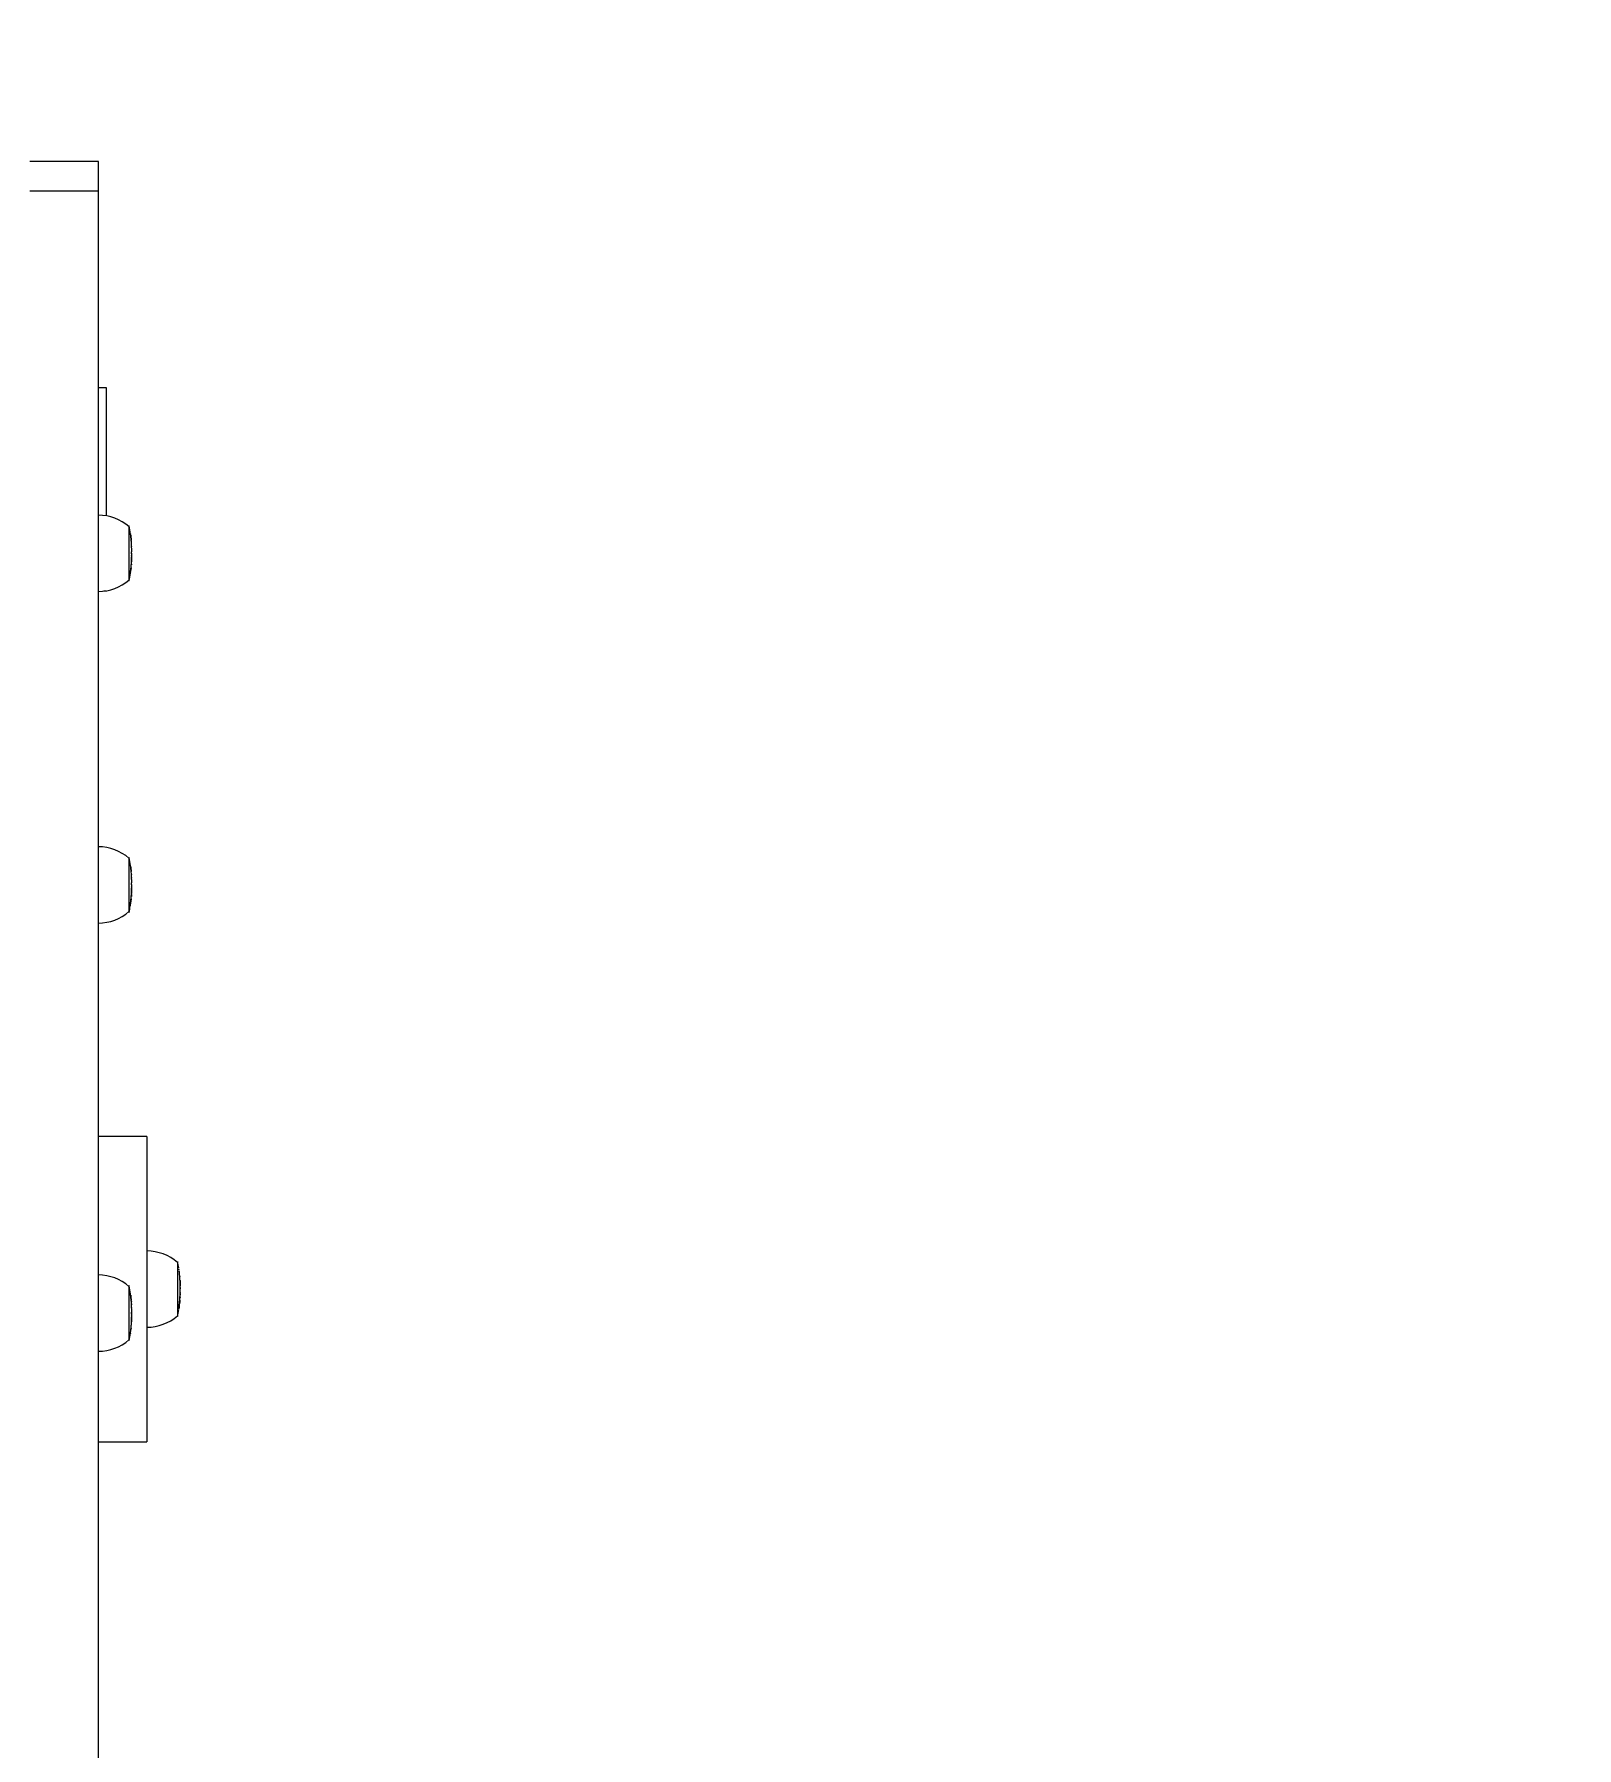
# Model space of a CAD drawing. Header units: millimetres. Extents: x -8422 to 28150, y -6982 to 5510.
# Drawn here: x 17675 to 18281, y 2162 to 2835 of the extents above; entities that cross this region are included whole.
import ezdxf

# ---------------------------------------------------------------- set-up
doc = ezdxf.new("R2010")
doc.units = ezdxf.units.MM
for name, color, linetype in [('DIKOM_ОБЪЕКТ', 7, 'Continuous'), ('DIKOM_РАЗМЕР_ЗОНА', 7, 'Continuous'), ('DIKOM_РАЗМЕР_ОБЪЕКТА', 7, 'Continuous')]:
    doc.layers.add(name, color=color, linetype=linetype)
doc.styles.add('style1', font='arial.ttf', dxfattribs={"width": 0.8})
doc.dimstyles.new('1-50', dxfattribs={"dimtxt": 300, "dimasz": 200, "dimexe": 100, "dimexo": 0, "dimgap": 100, "dimtad": 1, "dimdec": 0, "dimtxsty": 'style1', "dimcen": 0, "dimclrd": 7, "dimclre": 7, "dimadec": 1, "dimazin": 2, "dimtfac": 1, "dimtdec": 0, "dimtmove": 1, "dimatfit": 3, "dimfxl": 0, "dimlwd": 25, "dimlwe": 18, "dimarcsym": 0})

# ---------------------------------------------------------------- blocks, each defined once
blk = doc.blocks.new('*D15')
at = {"layer": 'Defpoints', "color": 0, "transparency": 16777216}
for p in [(19380.28, 3651.45), (27070.13, 3651.45), (15204.41, -3115.19)]:
    blk.add_point(p, dxfattribs=at)
at = {"layer": 'DIKOM_РАЗМЕР_ОБЪЕКТА', "color": 7, "lineweight": 18, "transparency": 16777216}
for p, q in [((19380.28, 3651.45), (27170.13, 3651.45)), ((15204.41, -3115.19), (27170.13, -3115.19))]:
    blk.add_line(p, q, dxfattribs=at)
at = {"layer": 'DIKOM_РАЗМЕР_ОБЪЕКТА', "color": 7, "lineweight": 25, "transparency": 16777216}
blk.add_line((27070.13, -2915.19), (27070.13, 3451.45), dxfattribs=at)
at = {"layer": 'DIKOM_РАЗМЕР_ОБЪЕКТА', "color": 7, "transparency": 16777216}
for points in [[(27036.8, 3451.45), (27103.47, 3451.45), (27070.13, 3651.45)], [(27036.8, -2915.19), (27103.47, -2915.19), (27070.13, -3115.19)]]:
    blk.add_solid(points, dxfattribs=at)
at = {"layer": 'DIKOM_РАЗМЕР_ОБЪЕКТА', "color": 0, "transparency": 16777216, "insert": (26816.96, -135.25), "char_height": 300, "attachment_point": 5, "rotation": 90, "style": 'style1'}
blk.add_mtext('6750', dxfattribs=at)
blk = doc.blocks.new('*D14')
at = {"layer": 'Defpoints', "color": 0, "transparency": 16777216}
for p in [(20684.73, 5148.63), (28049.7, 5148.63), (14575.76, -5055.5)]:
    blk.add_point(p, dxfattribs=at)
at = {"layer": 'DIKOM_РАЗМЕР_ЗОНА', "color": 7, "lineweight": 18, "transparency": 16777216}
for p, q in [((20684.73, 5148.63), (28149.7, 5148.63)), ((14575.76, -5055.5), (28149.7, -5055.5))]:
    blk.add_line(p, q, dxfattribs=at)
at = {"layer": 'DIKOM_РАЗМЕР_ЗОНА', "color": 7, "lineweight": 25, "transparency": 16777216}
blk.add_line((28049.7, -4855.5), (28049.7, 4948.63), dxfattribs=at)
at = {"layer": 'DIKOM_РАЗМЕР_ЗОНА', "color": 7, "transparency": 16777216}
for points in [[(28016.36, 4948.63), (28083.03, 4948.63), (28049.7, 5148.63)], [(28016.36, -4855.5), (28083.03, -4855.5), (28049.7, -5055.5)]]:
    blk.add_solid(points, dxfattribs=at)
at = {"layer": 'DIKOM_РАЗМЕР_ЗОНА', "color": 0, "transparency": 16777216, "insert": (27796.52, -63.59), "char_height": 300, "attachment_point": 5, "rotation": 90, "style": 'style1'}
blk.add_mtext('10200', dxfattribs=at)

msp = doc.modelspace()

# ---------------------------------------------------------------- linework, layer by layer
at = {"layer": 'DIKOM_ОБЪЕКТ', "color": 7, "linetype": 'Continuous', "lineweight": 15}
for p, q in [((17700.42, 2785.33), (17673.42, 2785.33)), ((17700.42, 2773.8), (17700.42, 2785.33)), ((17673.42, 2773.8), (17700.42, 2773.8)), ((17700.42, 1662.9), (17700.42, 2773.8)), ((17700.42, 2696.55), (17703.42, 2696.55)), ((17703.42, 2696.55), (17703.42, 2646.14)), ((17712.42, 2642.21), (17712.42, 2632.28)), ((17713.01, 2639.02), (17713.03, 2638.94)), ((17713.04, 2638.88), (17713.03, 2638.86)), ((17713.08, 2638.54), (17713.09, 2638.54)), ((17713.38, 2635.44), (17713.4, 2635.34)), ((17713.42, 2634.88), (17713.41, 2634.99)), ((17713.44, 2634.17), (17713.46, 2634.06)), ((17712.42, 2632.28), (17712.42, 2620.61)), ((17713.47, 2631.87), (17713.47, 2632.03)), ((17713.47, 2631.38), (17713.47, 2631.26)), ((17713.47, 2630.51), (17713.47, 2630.4)), ((17713.48, 2632.03), (17713.48, 2632.88)), ((17713.48, 2632.86), (17713.48, 2632.87)), ((17713.48, 2631.38), (17713.48, 2631.49)), ((17713.48, 2630.56), (17713.48, 2631.38)), ((17713.48, 2630.49), (17713.48, 2630.56)), ((17713.48, 2629.93), (17713.48, 2630.24)), ((17713.07, 2624.28), (17713.17, 2625.21)), ((17713.19, 2625.13), (17713.13, 2624.66)), ((17713.22, 2625.67), (17713.29, 2626.17)), ((17713.25, 2625.76), (17713.23, 2625.49)), ((17703.42, 2616.55), (17702.58, 2616.55)), ((17703.42, 2616.67), (17703.42, 2616.55)), ((17712.42, 2511.89), (17712.42, 2503.14)), ((17713.09, 2508.24), (17713.09, 2508.24)), ((17713.38, 2505.24), (17713.39, 2505.08)), ((17712.42, 2503.14), (17712.42, 2490.29)), ((17713.42, 2504.61), (17713.41, 2504.8)), ((17713.44, 2503.99), (17713.45, 2503.78)), ((17713.47, 2501.73), (17713.47, 2501.87)), ((17713.47, 2501.22), (17713.47, 2501.13)), ((17713.48, 2501.89), (17713.48, 2502.56)), ((17713.48, 2500.37), (17713.48, 2501.22)), ((17713.48, 2500.05), (17713.48, 2500.37)), ((17713.48, 2499.61), (17713.48, 2500.03)), ((17713.04, 2493.62), (17713.05, 2493.63)), ((17713.05, 2493.63), (17713.17, 2495.16)), ((17713.19, 2494.97), (17713.05, 2493.68)), ((17713.22, 2495.61), (17713.31, 2495.96)), ((17713.26, 2495.56), (17713.23, 2495.33)), ((17713.43, 2497.73), (17713.43, 2497.71)), ((17719.47, 2402.24), (17700.42, 2402.24)), ((17719.47, 2402.24), (17719.47, 2282.24)), ((17731.47, 2353.04), (17731.47, 2331.44)), ((17712.42, 2343.6), (17712.42, 2331.68)), ((17732.33, 2347.68), (17732.32, 2347.74)), ((17732.36, 2347.34), (17732.37, 2347.33)), ((17732.37, 2347.33), (17732.37, 2347.31)), ((17732.37, 2347.31), (17732.37, 2347.19)), ((17732.4, 2346.8), (17732.39, 2346.99)), ((17732.52, 2343.56), (17732.52, 2343.71)), ((17732.52, 2343.31), (17732.52, 2343.56)), ((17713.07, 2339.69), (17713.09, 2339.69)), ((17713.32, 2337.84), (17713.31, 2337.92)), ((17713.32, 2337.83), (17713.32, 2337.84)), ((17732.4, 2337.85), (17732.41, 2337.79)), ((17732.52, 2342.36), (17732.52, 2343.31)), ((17732.52, 2342.9), (17732.52, 2342.36)), ((17732.52, 2342.04), (17732.52, 2342.36)), ((17732.52, 2340.79), (17732.52, 2341.39)), ((17732.52, 2340.9), (17732.52, 2340.72)), ((17732.52, 2340.76), (17732.52, 2340.79)), ((17732.52, 2340.14), (17732.52, 2340.01)), ((17712.42, 2331.68), (17712.42, 2322)), ((17713.47, 2335), (17713.47, 2334.94)), ((17713.48, 2334.4), (17713.47, 2334.93)), ((17713.47, 2332.96), (17713.47, 2333.2)), ((17713.47, 2332.51), (17713.47, 2332.35)), ((17713.48, 2334.24), (17713.48, 2334.4)), ((17713.48, 2333.21), (17713.48, 2334.26)), ((17713.48, 2332.51), (17713.48, 2333.18)), ((17713.48, 2331.74), (17713.48, 2332.51)), ((17713.48, 2331.49), (17713.48, 2331.74)), ((17713.48, 2331.32), (17713.48, 2331.49)), ((17732.13, 2335.06), (17732.06, 2334.55)), ((17732.1, 2335.7), (17732.13, 2335.7)), ((17712.98, 2324.95), (17712.97, 2324.86)), ((17713.03, 2325.31), (17713.05, 2325.4)), ((17713.13, 2326.09), (17713.17, 2326.31)), ((17713.22, 2326.77), (17713.25, 2327.22)), ((17713.33, 2327.87), (17713.31, 2327.75)), ((17713.33, 2327.96), (17713.33, 2327.91)), ((17713.35, 2328.21), (17713.36, 2328.33)), ((17700.42, 2282.24), (17719.47, 2282.24))]:
    msp.add_line(p, q, dxfattribs=at)
at = {"layer": 'DIKOM_ОБЪЕКТ', "color": 7, "linetype": 'Continuous', "lineweight": 15, "flags": 128}
msp.add_lwpolyline([(17713.32, 2495.96), (17713.32, 2495.97), (17713.32, 2495.99), (17713.32, 2496.01), (17713.32, 2496.03), (17713.32, 2496.04), (17713.32, 2496.06), (17713.33, 2496.08), (17713.33, 2496.1)], dxfattribs=at)
at = {"layer": 'DIKOM_ОБЪЕКТ', "color": 7, "linetype": 'Continuous', "lineweight": 15}
for centre, radius, start, end in [((17700.26, 2627.73), 18.68, 49.37884, 89.50907), ((17671.64, 2632.88), 41.84, 8.33127, 12.87962), ((17671.64, 2632.88), 41.84, 5.03315, 7.70001), ((17671.64, 2632.88), 41.84, 3.36449, 4.43275), ((17671.64, 2632.88), 41.84, 1.61341, 2.73855), ((17671.64, 2632.88), 41.84, 0, 0.98883), ((17671.64, 2629.93), 41.84, 354.84443, 355.28386), ((17671.64, 2629.93), 41.84, 355.91063, 356.75521), ((17671.64, 2629.93), 41.84, 357.38329, 0), ((17700.26, 2635.08), 18.68, 270.49093, 310.62116), ((17671.64, 2629.93), 41.84, 347.12038, 351.25293), ((17671.64, 2629.93), 41.84, 351.88531, 352.23814), ((17671.64, 2629.93), 41.84, 352.76306, 354.28021), ((17700.26, 2497.41), 18.68, 49.37884, 89.50907), ((17671.64, 2502.56), 41.84, 8.48934, 12.87962), ((17671.64, 2502.56), 41.84, 5.79908, 6.27208), ((17671.64, 2502.56), 41.84, 3.44658, 4.76616), ((17671.64, 2502.56), 41.84, 1.66872, 2.81106), ((17671.64, 2499.61), 41.84, 357.39256, 0), ((17671.64, 2502.56), 41.84, 0, 1.03456), ((17671.64, 2499.61), 41.84, 347.12038, 350.7075), ((17671.64, 2499.61), 41.84, 350.7075, 351.08798), ((17671.64, 2499.61), 41.84, 352.23806, 354.44052), ((17671.64, 2499.61), 41.84, 355.81715, 356.77049), ((17700.26, 2504.76), 18.68, 270.49093, 310.62116), ((17719.31, 2338.56), 18.68, 49.37884, 89.50907), ((17690.69, 2343.71), 41.84, 9.485, 12.87962), ((17700.26, 2329.12), 18.68, 49.37884, 89.50907), ((17671.64, 2334.27), 41.84, 8.35335, 12.87962), ((17690.69, 2343.71), 41.84, 5.52931, 7.60108), ((17690.69, 2343.71), 41.84, 3.1932, 4.23298), ((17690.69, 2343.71), 41.84, 0, 2.59886), ((17671.64, 2334.27), 41.84, 5.00989, 7.72075), ((17671.64, 2334.27), 41.84, 3.37582, 4.34486), ((17690.69, 2340.76), 41.84, 355.01271, 356.51084), ((17690.69, 2340.76), 41.84, 357.15022, 358.29978), ((17671.64, 2334.27), 41.84, 1.62096, 2.74852), ((17671.64, 2331.32), 41.84, 357.43327, 359.00414), ((17719.31, 2345.92), 18.68, 270.49093, 310.62116), ((17690.69, 2340.76), 41.84, 347.12038, 350.94069), ((17671.64, 2331.32), 41.84, 347.12038, 351.22987), ((17671.64, 2331.32), 41.84, 351.86365, 352.81478), ((17671.64, 2331.32), 41.84, 353.321, 353.77098), ((17671.64, 2331.32), 41.84, 354.37794, 355.26967), ((17671.64, 2331.32), 41.84, 355.89735, 356.84353), ((17700.26, 2336.47), 18.68, 270.49093, 310.62116)]:
    msp.add_arc(centre, radius, start, end, dxfattribs=at)
for points, knots in [([(17713.18, 2637.76), (17713.15, 2637.97), (17713.1, 2638.39), (17713.04, 2638.81), (17713.01, 2639.02)], [0, 0, 0, 0, 0.489407, 1, 1, 1, 1]), ([(17713.09, 2638.54), (17713.1, 2638.41), (17713.14, 2638.15), (17713.17, 2637.9), (17713.18, 2637.77)], [0, 0, 0, 0, 0.510179, 1, 1, 1, 1]), ([(17713.18, 2637.77), (17713.2, 2637.61), (17713.23, 2637.36), (17713.27, 2637.02), (17713.29, 2636.75), (17713.32, 2636.53), (17713.32, 2636.48), (17713.32, 2636.45)], [0, 0, 0, 0, 0.23439, 0.380727, 0.527323, 0.717614, 1, 1, 1, 1]), ([(17713.35, 2636.11), (17713.35, 2636.14), (17713.34, 2636.19), (17713.32, 2636.44), (17713.29, 2636.76), (17713.24, 2637.22), (17713.2, 2637.56), (17713.18, 2637.76)], [0, 0, 0, 0, 0.178379, 0.37489, 0.536377, 0.734426, 1, 1, 1, 1]), ([(17713.41, 2634.99), (17713.4, 2635.07), (17713.4, 2635.22), (17713.39, 2635.37), (17713.38, 2635.44)], [0, 0, 0, 0, 0.524396, 1, 1, 1, 1]), ([(17713.46, 2633.72), (17713.45, 2633.8), (17713.45, 2633.95), (17713.45, 2634.1), (17713.44, 2634.17)], [0, 0, 0, 0, 0.516012, 1, 1, 1, 1]), ([(17713.47, 2633.62), (17713.47, 2633.64), (17713.47, 2633.67), (17713.46, 2633.7), (17713.46, 2633.72)], [0, 0, 0, 0, 0.502027, 1, 1, 1, 1]), ([(17713.31, 2626.65), (17713.32, 2626.73), (17713.33, 2626.88), (17713.34, 2627.03), (17713.35, 2627.11)], [0, 0, 0, 0, 0.477342, 1, 1, 1, 1]), ([(17713.33, 2626.49), (17713.33, 2626.5), (17713.34, 2626.56), (17713.32, 2626.61), (17713.31, 2626.65)], [0, 0, 0, 0, 0.266602, 1, 1, 1, 1]), ([(17713.35, 2627.11), (17713.36, 2627.06), (17713.38, 2626.97), (17713.35, 2626.87), (17713.34, 2626.82)], [0, 0, 0, 0, 0.500089, 1, 1, 1, 1]), ([(17713.41, 2627.55), (17713.41, 2627.6), (17713.41, 2627.68), (17713.42, 2628.09), (17713.43, 2628.56), (17713.45, 2629.01), (17713.45, 2629.28), (17713.46, 2629.37)], [0, 0, 0, 0, 0.3033, 0.504218, 0.705223, 0.898181, 1, 1, 1, 1]), ([(17713.46, 2629.34), (17713.46, 2629.16), (17713.45, 2628.86), (17713.44, 2628.47), (17713.43, 2628.2), (17713.43, 2628.05), (17713.43, 2628.02), (17713.43, 2628.01)], [0, 0, 0, 0, 0.256104, 0.437039, 0.617769, 0.843442, 1, 1, 1, 1]), ([(17713.46, 2629.37), (17713.46, 2629.6), (17713.47, 2630), (17713.48, 2630.4), (17713.47, 2630.53), (17713.47, 2630.57)], [0, 0, 0, 0, 0.490255, 0.850974, 1, 1, 1, 1]), ([(17713.47, 2630.39), (17713.47, 2630.34), (17713.48, 2630.23), (17713.47, 2629.93), (17713.47, 2629.61), (17713.46, 2629.42), (17713.46, 2629.34)], [0, 0, 0, 0, 0.289632, 0.580202, 0.84602, 1, 1, 1, 1]), ([(17713.47, 2631.26), (17713.47, 2631.35), (17713.47, 2631.46), (17713.47, 2631.66), (17713.47, 2631.77), (17713.47, 2631.87)], [0, 0, 0, 0, 0.443577, 0.500089, 1, 1, 1, 1]), ([(17712.97, 2623.75), (17712.98, 2623.84), (17713, 2623.99), (17713.02, 2624.14), (17713.03, 2624.21)], [0, 0, 0, 0, 0.563216, 1, 1, 1, 1]), ([(17712.98, 2623.57), (17712.99, 2623.59), (17713, 2623.65), (17712.98, 2623.71), (17712.97, 2623.75)], [0, 0, 0, 0, 0.227384, 1, 1, 1, 1]), ([(17713.03, 2624.21), (17713.05, 2624.17), (17713.07, 2624.11), (17713.06, 2624.05), (17713.05, 2624.03)], [0, 0, 0, 0, 0.65752, 1, 1, 1, 1]), ([(17713.17, 2625.21), (17713.17, 2625.29), (17713.19, 2625.44), (17713.21, 2625.59), (17713.22, 2625.67)], [0, 0, 0, 0, 0.501723, 1, 1, 1, 1]), ([(17713.2, 2625.37), (17713.2, 2625.33), (17713.2, 2625.27), (17713.19, 2625.19), (17713.19, 2625.15), (17713.19, 2625.13)], [0, 0, 0, 0, 0.500086, 0.749966, 1, 1, 1, 1]), ([(17713.23, 2625.49), (17713.22, 2625.47), (17713.22, 2625.44), (17713.21, 2625.4), (17713.2, 2625.38), (17713.2, 2625.38)], [0, 0, 0, 0, 0.4996, 0.749695, 1, 1, 1, 1]), ([(17713.2, 2625.38), (17713.2, 2625.37), (17713.2, 2625.37), (17713.2, 2625.37), (17713.2, 2625.37)], [0, 0, 0, 0, 0.532582, 1, 1, 1, 1]), ([(17713.18, 2507.52), (17713.15, 2507.73), (17713.1, 2508.14), (17713.04, 2508.56), (17713.01, 2508.77)], [0, 0, 0, 0, 0.489398, 1, 1, 1, 1]), ([(17713.09, 2508.24), (17713.1, 2508.12), (17713.14, 2507.86), (17713.17, 2507.61), (17713.18, 2507.49)], [0, 0, 0, 0, 0.510258, 1, 1, 1, 1]), ([(17713.33, 2506.04), (17713.33, 2506.09), (17713.32, 2506.21), (17713.29, 2506.52), (17713.24, 2506.99), (17713.2, 2507.33), (17713.18, 2507.52)], [0, 0, 0, 0, 0.149272, 0.369042, 0.638576, 1, 1, 1, 1]), ([(17713.18, 2507.49), (17713.2, 2507.34), (17713.23, 2507.08), (17713.27, 2506.74), (17713.29, 2506.5), (17713.3, 2506.4), (17713.3, 2506.37)], [0, 0, 0, 0, 0.377916, 0.613935, 0.850318, 1, 1, 1, 1]), ([(17713.41, 2504.8), (17713.4, 2504.87), (17713.4, 2505.02), (17713.39, 2505.17), (17713.38, 2505.24)], [0, 0, 0, 0, 0.524384, 1, 1, 1, 1]), ([(17713.41, 2497.28), (17713.41, 2497.36), (17713.41, 2497.49), (17713.42, 2497.95), (17713.43, 2498.45), (17713.45, 2498.91), (17713.45, 2499.18), (17713.46, 2499.27)], [0, 0, 0, 0, 0.303318, 0.504231, 0.705217, 0.898192, 1, 1, 1, 1]), ([(17713.46, 2499.19), (17713.46, 2499.01), (17713.45, 2498.71), (17713.44, 2498.3), (17713.43, 2498), (17713.43, 2497.81), (17713.43, 2497.75), (17713.43, 2497.73)], [0, 0, 0, 0, 0.256095, 0.437042, 0.617756, 0.843487, 1, 1, 1, 1]), ([(17713.46, 2503.55), (17713.45, 2503.62), (17713.45, 2503.77), (17713.45, 2503.92), (17713.44, 2503.99)], [0, 0, 0, 0, 0.515863, 1, 1, 1, 1]), ([(17713.47, 2503.31), (17713.47, 2503.35), (17713.47, 2503.43), (17713.46, 2503.51), (17713.46, 2503.55)], [0, 0, 0, 0, 0.50205, 1, 1, 1, 1]), ([(17713.46, 2499.27), (17713.46, 2499.49), (17713.47, 2499.88), (17713.48, 2500.25), (17713.47, 2500.36), (17713.47, 2500.39)], [0, 0, 0, 0, 0.490769, 0.851913, 1, 1, 1, 1]), ([(17713.47, 2500.15), (17713.47, 2500.11), (17713.48, 2500.03), (17713.47, 2499.75), (17713.47, 2499.46), (17713.46, 2499.27), (17713.46, 2499.19)], [0, 0, 0, 0, 0.289675, 0.580228, 0.84601, 1, 1, 1, 1]), ([(17713.47, 2501.13), (17713.47, 2501.21), (17713.47, 2501.31), (17713.47, 2501.52), (17713.47, 2501.63), (17713.47, 2501.73)], [0, 0, 0, 0, 0.443508, 0.500095, 1, 1, 1, 1]), ([(17712.97, 2493.73), (17712.98, 2493.81), (17713, 2493.96), (17713.02, 2494.11), (17713.03, 2494.17)], [0, 0, 0, 0, 0.56324, 1, 1, 1, 1]), ([(17712.97, 2493.13), (17712.98, 2493.22), (17713.01, 2493.42), (17712.98, 2493.62), (17712.97, 2493.73)], [0, 0, 0, 0, 0.443164, 1, 1, 1, 1]), ([(17713.03, 2494.17), (17713.05, 2494.08), (17713.07, 2493.9), (17713.05, 2493.71), (17713.04, 2493.62)], [0, 0, 0, 0, 0.500167, 1, 1, 1, 1]), ([(17713.17, 2495.16), (17713.17, 2495.24), (17713.19, 2495.39), (17713.21, 2495.54), (17713.22, 2495.61)], [0, 0, 0, 0, 0.501749, 1, 1, 1, 1]), ([(17713.2, 2495.26), (17713.2, 2495.21), (17713.2, 2495.14), (17713.19, 2495.04), (17713.19, 2495), (17713.19, 2494.97)], [0, 0, 0, 0, 0.500043, 0.750037, 1, 1, 1, 1]), ([(17713.23, 2495.33), (17713.22, 2495.32), (17713.22, 2495.3), (17713.21, 2495.28), (17713.2, 2495.27), (17713.2, 2495.27)], [0, 0, 0, 0, 0.499703, 0.749721, 1, 1, 1, 1]), ([(17713.2, 2495.27), (17713.2, 2495.27), (17713.2, 2495.27), (17713.2, 2495.26), (17713.2, 2495.26)], [0, 0, 0, 0, 0.538915, 1, 1, 1, 1]), ([(17713.31, 2496.58), (17713.32, 2496.66), (17713.33, 2496.8), (17713.34, 2496.95), (17713.35, 2497.03)], [0, 0, 0, 0, 0.477393, 1, 1, 1, 1]), ([(17713.32, 2496.1), (17713.33, 2496.16), (17713.34, 2496.33), (17713.32, 2496.49), (17713.31, 2496.58)], [0, 0, 0, 0, 0.423045, 1, 1, 1, 1]), ([(17713.35, 2497.03), (17713.36, 2496.92), (17713.38, 2496.76), (17713.36, 2496.6), (17713.36, 2496.56)], [0, 0, 0, 0, 0.702658, 1, 1, 1, 1]), ([(17713.41, 2497.35), (17713.41, 2497.3), (17713.41, 2497.2), (17713.41, 2497.25), (17713.41, 2497.28)], [0, 0, 0, 0, 0.500088, 1, 1, 1, 1]), ([(17732.1, 2349.65), (17732.09, 2349.75), (17732.06, 2349.95), (17732.02, 2350.16), (17732.01, 2350.27)], [0, 0, 0, 0, 0.456057, 1, 1, 1, 1]), ([(17732.39, 2346.99), (17732.38, 2347.11), (17732.36, 2347.34), (17732.34, 2347.57), (17732.33, 2347.68)], [0, 0, 0, 0, 0.512959, 1, 1, 1, 1]), ([(17732.5, 2344.79), (17732.49, 2344.99), (17732.48, 2345.36), (17732.47, 2345.76), (17732.46, 2346), (17732.46, 2346.03), (17732.46, 2346.05)], [0, 0, 0, 0, 0.312378, 0.572554, 0.832102, 1, 1, 1, 1]), ([(17732.48, 2345.61), (17732.48, 2345.62), (17732.48, 2345.64), (17732.48, 2345.53), (17732.49, 2345.3), (17732.5, 2345), (17732.51, 2344.79), (17732.51, 2344.7)], [0, 0, 0, 0, 0.103265, 0.346706, 0.590302, 0.841254, 1, 1, 1, 1]), ([(17732.52, 2343.31), (17732.52, 2343.45), (17732.52, 2343.72), (17732.51, 2344.26), (17732.5, 2344.61), (17732.5, 2344.79)], [0, 0, 0, 0, 0.327706, 0.659127, 1, 1, 1, 1]), ([(17732.51, 2344.7), (17732.51, 2344.55), (17732.52, 2344.27), (17732.52, 2343.88), (17732.52, 2343.63), (17732.52, 2343.55), (17732.52, 2343.54)], [0, 0, 0, 0, 0.358383, 0.66093, 0.963435, 1, 1, 1, 1]), ([(17713.01, 2340.1), (17713.03, 2340.16), (17713.05, 2340.24), (17713.03, 2340.32), (17713.02, 2340.35)], [0, 0, 0, 0, 0.725051, 1, 1, 1, 1]), ([(17713.18, 2338.84), (17713.15, 2339.04), (17713.1, 2339.46), (17713.04, 2339.88), (17713.01, 2340.1)], [0, 0, 0, 0, 0.48939, 1, 1, 1, 1]), ([(17713.09, 2339.89), (17713.1, 2339.87), (17713.11, 2339.8), (17713.1, 2339.73), (17713.09, 2339.69)], [0, 0, 0, 0, 0.31474, 1, 1, 1, 1]), ([(17713.09, 2339.69), (17713.1, 2339.56), (17713.14, 2339.3), (17713.17, 2339.05), (17713.18, 2338.92)], [0, 0, 0, 0, 0.510275, 1, 1, 1, 1]), ([(17713.18, 2338.92), (17713.2, 2338.77), (17713.23, 2338.51), (17713.27, 2338.2), (17713.29, 2337.97), (17713.31, 2337.84), (17713.32, 2337.84), (17713.32, 2337.84)], [0, 0, 0, 0, 0.255899, 0.415653, 0.575735, 0.783511, 1, 1, 1, 1]), ([(17713.36, 2337.39), (17713.36, 2337.38), (17713.35, 2337.37), (17713.32, 2337.6), (17713.29, 2337.88), (17713.24, 2338.3), (17713.2, 2338.64), (17713.18, 2338.84)], [0, 0, 0, 0, 0.334287, 0.493532, 0.624359, 0.784843, 1, 1, 1, 1]), ([(17713.34, 2337.62), (17713.35, 2337.55), (17713.36, 2337.43), (17713.36, 2337.4), (17713.36, 2337.39)], [0, 0, 0, 0, 0.611895, 1, 1, 1, 1]), ([(17713.38, 2336.53), (17713.4, 2336.59), (17713.41, 2336.66), (17713.4, 2336.73), (17713.4, 2336.74)], [0, 0, 0, 0, 0.858072, 1, 1, 1, 1]), ([(17732.21, 2336.53), (17732.24, 2336.73), (17732.27, 2337.05), (17732.32, 2337.45), (17732.36, 2337.71), (17732.39, 2337.85), (17732.39, 2337.84), (17732.4, 2337.84)], [0, 0, 0, 0, 0.2721, 0.45059, 0.629091, 0.863938, 1, 1, 1, 1]), ([(17732.36, 2337.4), (17732.36, 2337.41), (17732.36, 2337.42), (17732.34, 2337.35), (17732.32, 2337.21), (17732.29, 2336.97), (17732.26, 2336.69), (17732.23, 2336.5), (17732.22, 2336.43)], [0, 0, 0, 0, 0.044552, 0.267073, 0.447917, 0.629742, 0.861624, 1, 1, 1, 1]), ([(17732.23, 2335.84), (17732.25, 2335.99), (17732.28, 2336.24), (17732.32, 2336.59), (17732.34, 2336.88), (17732.36, 2337.15), (17732.37, 2337.28), (17732.37, 2337.34), (17732.37, 2337.35)], [0, 0, 0, 0, 0.219651, 0.356835, 0.4943, 0.672691, 0.937384, 1, 1, 1, 1]), ([(17732.41, 2337.79), (17732.4, 2337.69), (17732.4, 2337.55), (17732.37, 2337.16), (17732.34, 2336.89), (17732.33, 2336.73), (17732.32, 2336.68)], [0, 0, 0, 0, 0.498388, 0.735845, 0.93089, 1, 1, 1, 1]), ([(17732.43, 2338.84), (17732.43, 2338.91), (17732.44, 2339.06), (17732.45, 2339.21), (17732.45, 2339.29)], [0, 0, 0, 0, 0.476115, 1, 1, 1, 1]), ([(17732.44, 2338.22), (17732.45, 2338.29), (17732.46, 2338.5), (17732.44, 2338.71), (17732.43, 2338.84)], [0, 0, 0, 0, 0.369587, 1, 1, 1, 1]), ([(17732.45, 2339.29), (17732.46, 2339.15), (17732.48, 2338.95), (17732.47, 2338.75), (17732.47, 2338.68)], [0, 0, 0, 0, 0.65522, 1, 1, 1, 1]), ([(17732.49, 2340.08), (17732.49, 2340.15), (17732.49, 2340.3), (17732.5, 2340.45), (17732.5, 2340.53)], [0, 0, 0, 0, 0.483755, 1, 1, 1, 1]), ([(17732.5, 2339.52), (17732.5, 2339.58), (17732.51, 2339.76), (17732.5, 2339.95), (17732.49, 2340.08)], [0, 0, 0, 0, 0.294936, 1, 1, 1, 1]), ([(17732.5, 2340.53), (17732.5, 2340.46), (17732.51, 2340.34), (17732.52, 2340.21), (17732.52, 2340.15)], [0, 0, 0, 0, 0.498532, 1, 1, 1, 1]), ([(17732.52, 2342.27), (17732.52, 2342.38), (17732.52, 2342.58), (17732.52, 2342.79), (17732.52, 2342.9)], [0, 0, 0, 0, 0.499798, 1, 1, 1, 1]), ([(17732.52, 2340.15), (17732.52, 2340.78), (17732.53, 2341.49), (17732.52, 2342.2), (17732.52, 2342.27)], [0, 0, 0, 0, 0.896913, 1, 1, 1, 1]), ([(17713.41, 2336.07), (17713.4, 2336.15), (17713.4, 2336.3), (17713.39, 2336.45), (17713.38, 2336.53)], [0, 0, 0, 0, 0.524444, 1, 1, 1, 1]), ([(17713.4, 2336.43), (17713.41, 2336.37), (17713.44, 2336.25), (17713.42, 2336.13), (17713.41, 2336.07)], [0, 0, 0, 0, 0.499908, 1, 1, 1, 1]), ([(17713.41, 2329.02), (17713.41, 2329.02), (17713.41, 2329.02), (17713.42, 2329.28), (17713.43, 2329.67), (17713.45, 2330.1), (17713.45, 2330.37), (17713.46, 2330.46)], [0, 0, 0, 0, 0.143332, 0.390413, 0.637543, 0.8748, 1, 1, 1, 1]), ([(17713.46, 2330.51), (17713.46, 2330.33), (17713.45, 2330.03), (17713.44, 2329.69), (17713.43, 2329.48), (17713.43, 2329.41), (17713.43, 2329.42), (17713.43, 2329.42)], [0, 0, 0, 0, 0.286839, 0.489499, 0.691924, 0.944686, 1, 1, 1, 1]), ([(17713.44, 2335.26), (17713.45, 2335.32), (17713.47, 2335.39), (17713.46, 2335.45), (17713.46, 2335.46)], [0, 0, 0, 0, 0.917824, 1, 1, 1, 1]), ([(17713.46, 2334.81), (17713.45, 2334.88), (17713.45, 2335.04), (17713.45, 2335.19), (17713.44, 2335.26)], [0, 0, 0, 0, 0.515924, 1, 1, 1, 1]), ([(17713.47, 2334.93), (17713.47, 2334.91), (17713.47, 2334.87), (17713.46, 2334.83), (17713.46, 2334.81)], [0, 0, 0, 0, 0.50208, 1, 1, 1, 1]), ([(17713.46, 2330.46), (17713.46, 2330.69), (17713.47, 2331.1), (17713.48, 2331.54), (17713.47, 2331.7), (17713.47, 2331.75)], [0, 0, 0, 0, 0.497265, 0.863076, 1, 1, 1, 1]), ([(17713.47, 2331.59), (17713.47, 2331.54), (17713.48, 2331.41), (17713.47, 2331.11), (17713.47, 2330.77), (17713.46, 2330.58), (17713.46, 2330.51)], [0, 0, 0, 0, 0.19995, 0.527224, 0.826585, 1, 1, 1, 1]), ([(17713.47, 2332.35), (17713.47, 2332.44), (17713.47, 2332.55), (17713.47, 2332.75), (17713.47, 2332.86), (17713.47, 2332.96)], [0, 0, 0, 0, 0.443362, 0.5, 1, 1, 1, 1]), ([(17732.05, 2335.35), (17732.08, 2335.55), (17732.14, 2335.94), (17732.19, 2336.34), (17732.21, 2336.53)], [0, 0, 0, 0, 0.512312, 1, 1, 1, 1]), ([(17732.06, 2334.55), (17732.07, 2334.69), (17732.1, 2334.95), (17732.07, 2335.21), (17732.05, 2335.35)], [0, 0, 0, 0, 0.499864, 1, 1, 1, 1]), ([(17732.22, 2336.43), (17732.21, 2336.31), (17732.18, 2336.07), (17732.15, 2335.82), (17732.13, 2335.7)], [0, 0, 0, 0, 0.488364, 1, 1, 1, 1]), ([(17732.13, 2335.7), (17732.14, 2335.59), (17732.16, 2335.39), (17732.14, 2335.19), (17732.14, 2335.09)], [0, 0, 0, 0, 0.500084, 1, 1, 1, 1]), ([(17732.14, 2335.09), (17732.15, 2335.22), (17732.19, 2335.47), (17732.22, 2335.72), (17732.23, 2335.84)], [0, 0, 0, 0, 0.510174, 1, 1, 1, 1]), ([(17712.97, 2324.86), (17712.98, 2324.95), (17713, 2325.1), (17713.02, 2325.25), (17713.03, 2325.31)], [0, 0, 0, 0, 0.563091, 1, 1, 1, 1]), ([(17713.17, 2326.31), (17713.17, 2326.39), (17713.19, 2326.54), (17713.21, 2326.69), (17713.22, 2326.77)], [0, 0, 0, 0, 0.501739, 1, 1, 1, 1]), ([(17713.2, 2326.56), (17713.2, 2326.54), (17713.2, 2326.51), (17713.19, 2326.47), (17713.19, 2326.45), (17713.19, 2326.43)], [0, 0, 0, 0, 0.499919, 0.749981, 1, 1, 1, 1]), ([(17713.23, 2326.78), (17713.22, 2326.75), (17713.22, 2326.69), (17713.21, 2326.62), (17713.2, 2326.59), (17713.2, 2326.57)], [0, 0, 0, 0, 0.499745, 0.749771, 1, 1, 1, 1]), ([(17713.2, 2326.57), (17713.2, 2326.57), (17713.2, 2326.57), (17713.2, 2326.56), (17713.2, 2326.56)], [0, 0, 0, 0, 0.532431, 1, 1, 1, 1]), ([(17713.31, 2327.75), (17713.32, 2327.83), (17713.33, 2327.98), (17713.34, 2328.13), (17713.35, 2328.21)], [0, 0, 0, 0, 0.477418, 1, 1, 1, 1])]:
    msp.add_open_spline(points, degree=3, knots=knots, dxfattribs=at)

# ---------------------------------------------------------------- dimensions: what is measured, and where the dimension line sits
at = {"layer": 'DIKOM_РАЗМЕР_ЗОНА'}
dim = msp.add_linear_dim(base=(28049.7, 5148.63), p1=(14575.76, -5055.5), p2=(20684.73, 5148.63), angle=270, text='10200', dimstyle='1-50', override={"dimscale": 1, "dimtix": 0, "dimtofl": 1, "dimtmove": 1, "dimatfit": 3}, dxfattribs=at)
dim.commit()
dim.dimension.update_dxf_attribs({"geometry": '*D14', "text_midpoint": (28049.7, -63.59), "dimtype": 160})
at = {"layer": 'DIKOM_РАЗМЕР_ОБЪЕКТА'}
dim = msp.add_linear_dim(base=(27070.13, 3651.45), p1=(15204.41, -3115.19), p2=(19380.28, 3651.45), angle=270, text='6750', dimstyle='1-50', override={"dimscale": 1, "dimtix": 0, "dimtofl": 1, "dimtmove": 1, "dimatfit": 3}, dxfattribs=at)
dim.commit()
dim.dimension.update_dxf_attribs({"geometry": '*D15', "text_midpoint": (27070.13, -135.25), "dimtype": 160})

doc.saveas('drawing.dxf')
